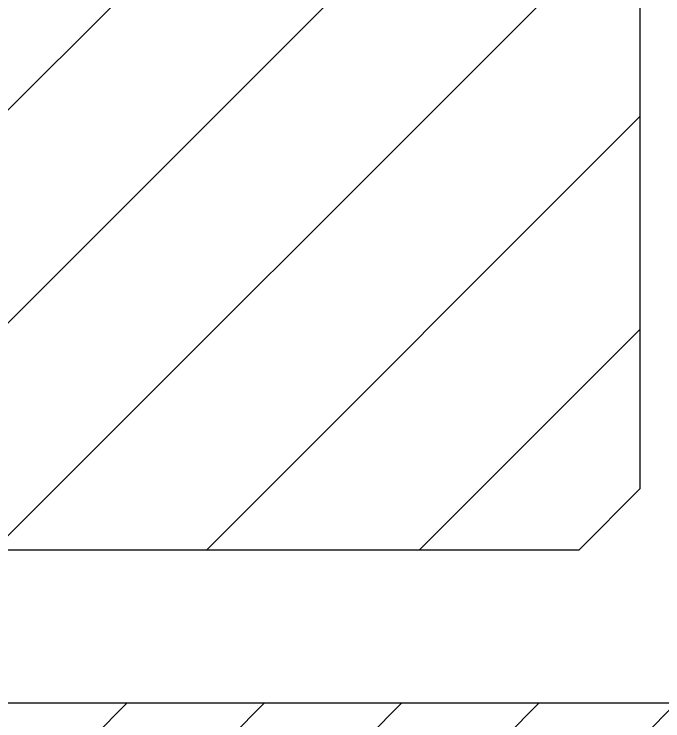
# Model space of a CAD drawing. Header units: millimetres. Extents: x 0 to 1749, y -46 to 1352.
# Drawn here: x 1013.99 to 1035.2, y 878.37 to 901.49 of the extents above; entities that cross this region are included whole.
import ezdxf

# ---------------------------------------------------------------- set-up
doc = ezdxf.new("R2010")
doc.units = ezdxf.units.MM
doc.layers.add('116', color=7, linetype='Continuous', true_color=0xffffff)
doc.layers.add('117', color=7, linetype='Continuous', true_color=0xffffff)

msp = doc.modelspace()

# ---------------------------------------------------------------- hatches: boundary and pattern name
at = {"lineweight": 13}
h = msp.add_hatch(dxfattribs=at)
h.set_pattern_fill('ANSI31')
h.set_pattern_definition([(45, (-579.1546, -2581.2888), (-2.245064, 2.245064), [])])
h.paths.add_polyline_path([(851.4507, 878.95624), (811.4507, 878.95624), (809.4507, 876.95624), (809.4507, 855.95624), (811.4507, 853.95624), (847.9507, 853.95624), (847.9507, 868.95624), (851.4507, 868.95624)])
h.paths.add_polyline_path([(939.4507, 877.45624), (937.9507, 878.95624), (867.4507, 878.95624), (867.4507, 868.95624), (869.9507, 868.95624), (870.9507, 868.95624), (870.9507, 853.95624), (937.9507, 853.95624), (939.4507, 855.45624)])
h.paths.add_polyline_path([(1109.4507, 876.95624), (1107.4507, 878.95624), (980.9507, 878.95624), (979.4507, 877.45624), (979.4507, 855.45624), (980.9507, 853.95624), (1107.4507, 853.95624), (1109.4507, 855.95624)])
at = {"layer": '116', "linetype": 'Continuous', "lineweight": 13}
h = msp.add_hatch(dxfattribs=at)
h.set_pattern_fill('ANSI31', scale=1.55, style=0)
h.set_pattern_definition([(45, (-1129.5877, -2581.289), (-3.479849, 3.479849), [])])
h.paths.add_polyline_path([(1032.4507, 883.95624), (886.4507, 883.95624), (884.4507, 885.95624), (884.4507, 901.95624), (886.4507, 903.95624), (1032.4507, 903.95624), (1034.4507, 901.95624), (1034.4507, 885.95624)], flags=0)

# ---------------------------------------------------------------- linework, layer by layer
at = {"layer": '116', "color": 7, "linetype": 'Continuous', "lineweight": 30}
for p, q in [((1034.4507, 901.95624), (1034.4507, 885.95624)), ((1034.4507, 885.95624), (1032.4507, 883.95624)), ((1032.4507, 883.95624), (886.4507, 883.95624))]:
    msp.add_line(p, q, dxfattribs=at)
at = {"layer": '117', "color": 7, "linetype": 'Continuous', "lineweight": 30}
msp.add_line((980.9507, 878.95624), (1107.4507, 878.95624), dxfattribs=at)

doc.saveas('drawing.dxf')
